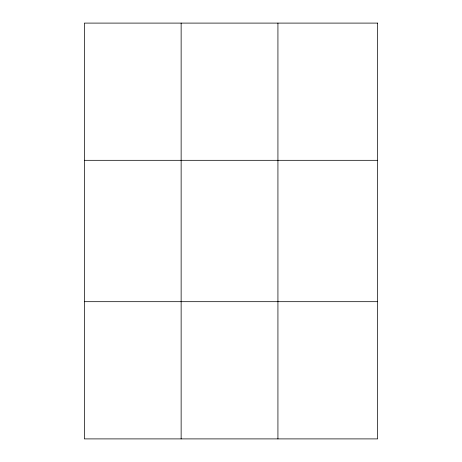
<?xml version="1.0" encoding="UTF-8"?>
<svg xmlns="http://www.w3.org/2000/svg" width="462" height="462" viewBox="0 0 462 462"><rect width="100%" height="100%" fill="white"/><g stroke="black" fill="none" stroke-linecap="round" stroke-linejoin="round"><path stroke-width="0.69" d="M181.139 438.9L181.139 23.1M277.928 438.9L277.928 23.1M84.35 160.314L377.65 160.314M84.35 301.686L377.65 301.686M377.65 23.1L377.65 438.9L84.35 438.9L84.35 23.1L377.65 23.1"/></g></svg>
